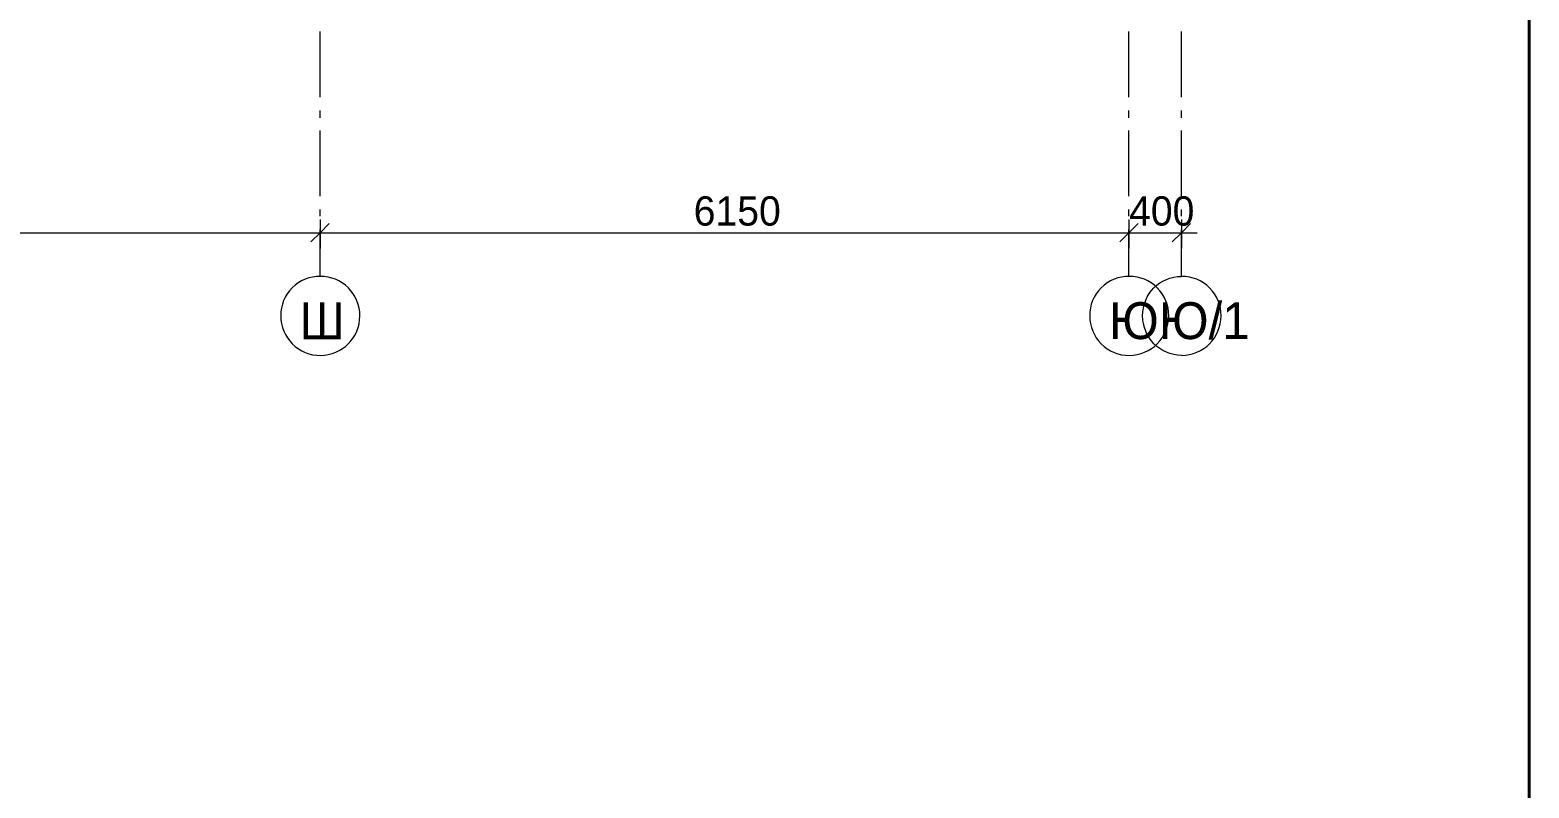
# Model space of a CAD drawing. Header units: millimetres. Extents: x 2294 to 908349, y -83289 to 219220.
# Drawn here: x 892460 to 904230, y 188549 to 194500 of the extents above; entities that cross this region are included whole.
import ezdxf

# ---------------------------------------------------------------- set-up
doc = ezdxf.new("R2010")
doc.units = ezdxf.units.MM
doc.layers.add('PDF _Геометрия', color=7, linetype='Continuous')
doc.layers.add('PDF _Текст', color=7, linetype='Continuous')

msp = doc.modelspace()

# ---------------------------------------------------------------- linework, layer by layer
at = {"layer": 'PDF _Геометрия', "lineweight": 40}
msp.add_lwpolyline([(904230, 218703.7), (904230, 158393.4), (819954.8, 158393.4), (819954.8, 218703.7)], close=True, dxfattribs=at)
at = {"layer": 'PDF _Геометрия', "lineweight": 9}
for points in [[(894739.3, 193973.7), (894739.3, 194489.5)], [(901086.8, 193973.7), (901086.8, 194489.5)], [(901502.1, 193973.7), (901502.1, 194489.5)], [(894739.3, 193811.9), (894739.3, 193868.8)], [(901086.8, 193811.9), (901086.8, 193868.8)], [(901502.1, 193811.9), (901502.1, 193868.8)], [(894739.3, 193195.6), (894739.3, 193711.4)], [(901086.8, 193195.6), (901086.8, 193711.4)], [(901502.1, 193195.6), (901502.1, 193711.4)], [(894739.3, 193038.2), (894739.3, 193090.6)], [(901086.8, 193038.2), (901086.8, 193090.6)], [(901502.1, 193038.2), (901502.1, 193090.6)], [(888614.7, 192981.3), (888540.4, 192907), (894739.3, 192907), (894665, 192837.1)], [(894739.3, 193011.9), (894739.3, 192907), (894739.3, 192784.6)], [(894809.3, 192981.3), (894739.3, 192907), (901086.8, 192907), (901016.9, 192837.1)], [(894739.3, 192561.7), (894739.3, 192933.3)], [(901086.8, 193011.9), (901086.8, 192907), (901086.8, 192784.6)], [(901161.1, 192981.3), (901086.8, 192907), (901624.5, 192907)], [(901086.8, 192561.7), (901086.8, 192933.3)], [(901572.1, 192981.3), (901502.1, 192907), (901427.8, 192837.1)], [(901502.1, 193011.9), (901502.1, 192907), (901502.1, 192784.6)], [(901502.1, 192561.7), (901502.1, 192933.3)]]:
    msp.add_lwpolyline(points, dxfattribs=at)
at = {"layer": 'PDF _Геометрия', "lineweight": 18}
for points in [[(894739.3, 192566, 0.4225352), (894428.9, 192255.7, 0.4172634), (894739.3, 191945.3, 0.4119718), (895049.7, 192255.7, 0.4172634)], [(901091.2, 192566, 0.4225352), (900780.8, 192255.7, 0.4172634), (901091.2, 191945.3, 0.4119718), (901401.6, 192255.7, 0.4172634)]]:
    msp.add_lwpolyline(points, format="xyb", close=True, dxfattribs=at)
msp.add_lwpolyline([(901502.1, 191945.3, 0.4119718), (901812.5, 192255.7, 0.4172634), (901502.1, 192566)], format="xyb", dxfattribs=at)
for points in [[(901196.1, 192255.7), (901196.1, 192430.5), (901331.6, 192566), (901502.1, 192566)], [(901502.1, 191945.3), (901331.6, 191945.3), (901196.1, 192085.2), (901196.1, 192255.7)]]:
    msp.add_open_spline(points, degree=3, dxfattribs=at)

# ---------------------------------------------------------------- texts
at = {"layer": 'PDF _Текст', "attachment_point": 4, "style": ''}
for s, insert, char_height in [('6150', (897670.9, 193077.8), 229.97), ('400', (901089.4, 193077.8), 229.97), ('Ш', (894575.9, 192216.1), 289.5), ('ЮЮ/1', (900932, 192216.1), 289.45)]:
    msp.add_mtext(s, dxfattribs=dict(at, insert=insert, char_height=char_height))

doc.saveas('drawing.dxf')
